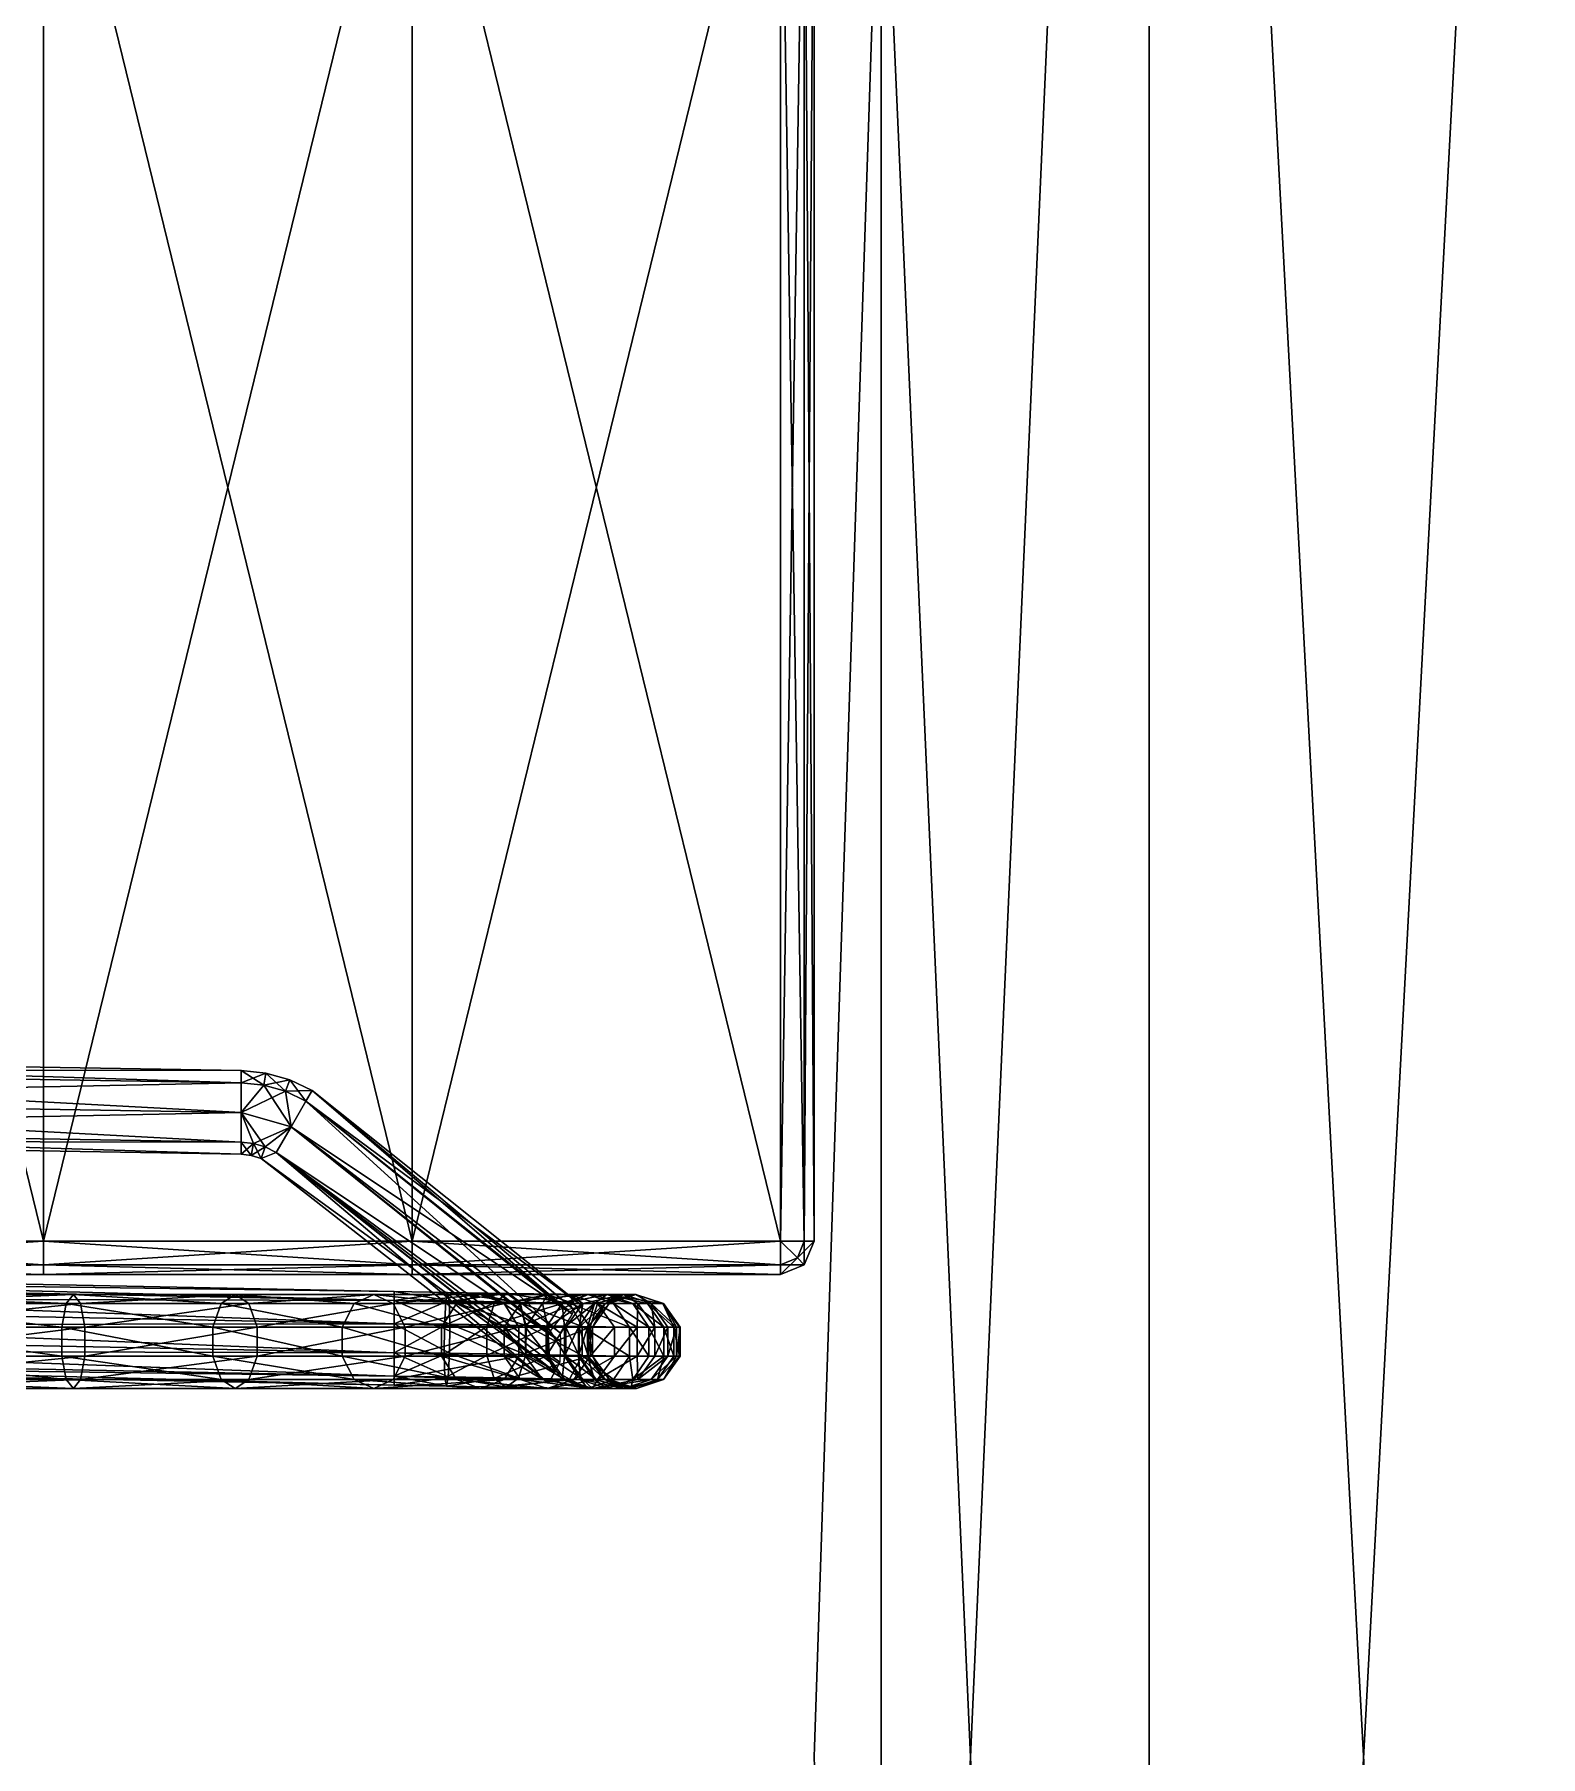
# Model space of a CAD drawing. Extents: x -15.3 to 44, y -4.2 to 20.6.
# Drawn here: x 34.084 to 34.534, y 13.385 to 13.899 of the extents above; entities that cross this region are included whole.
import ezdxf

# ---------------------------------------------------------------- set-up
doc = ezdxf.new("R2010")
doc.units = 0
doc.header["$MEASUREMENT"] = 0
doc.layers.add('rexp_3D-Objekte', color=7, linetype='Continuous')
doc.layers.add('rexp_Grundobjekte', color=7, linetype='Continuous')

msp = doc.modelspace()

# ---------------------------------------------------------------- meshes
at = {"layer": 'rexp_3D-Objekte', "color": 250, "true_color": 0x2b2b2b}
mesh = msp.add_polyface(dxfattribs=at)
corners = [(33.87149, 13.53932, 0.45276), (33.977, 13.53932, 0.46544), (33.977, 13.98932, 0.46544), (33.87149, 13.98932, 0.45276), (34.087, 13.53932, 0.46829), (34.087, 13.98932, 0.46829), (34.197, 13.53932, 0.46711), (34.197, 13.98932, 0.46711), (34.307, 13.53932, 0.45849), (34.307, 13.98932, 0.45849), (33.86442, 13.53932, 0.44983), (33.86649, 13.53432, 0.44983), (33.87149, 13.53225, 0.44983), (33.977, 13.53225, 0.46251), (34.087, 13.53225, 0.46537), (34.197, 13.53225, 0.46418), (34.307, 13.53225, 0.45556), (34.312, 13.53432, 0.45556), (34.31407, 13.53932, 0.45556), (34.31407, 13.98932, 0.45556), (34.312, 13.99432, 0.45556), (34.307, 13.99639, 0.45556), (34.197, 13.99639, 0.46418), (34.087, 13.99639, 0.46537), (33.977, 13.99639, 0.46251), (33.87149, 13.99639, 0.44983), (33.86649, 13.99432, 0.44983), (33.86442, 13.98932, 0.44983), (33.86149, 13.53932, 0.44277), (33.86442, 13.53225, 0.44277), (33.87149, 13.52932, 0.44277), (33.977, 13.52932, 0.45544), (34.087, 13.52932, 0.45829), (34.197, 13.52932, 0.4571), (34.307, 13.52932, 0.44849), (34.31407, 13.53225, 0.44849), (34.317, 13.53932, 0.44849), (34.317, 13.98932, 0.44849), (34.31407, 13.99639, 0.44849), (34.307, 13.99932, 0.44849), (34.197, 13.99932, 0.4571), (34.087, 13.99932, 0.45829), (33.977, 13.99932, 0.45544), (33.87149, 13.99932, 0.44277), (33.86442, 13.99639, 0.44277), (33.86149, 13.98932, 0.44277), (33.857, 13.53932, 0.4061), (33.85993, 13.53225, 0.4061), (33.867, 13.52932, 0.4061), (33.977, 13.52932, 0.4061), (34.087, 13.52932, 0.4061), (34.197, 13.52932, 0.4061), (34.307, 13.52932, 0.4061), (34.31407, 13.53225, 0.4061), (34.317, 13.53932, 0.4061), (34.317, 13.98932, 0.4061), (34.31407, 13.99639, 0.4061), (34.307, 13.99932, 0.4061), (34.197, 13.99932, 0.4061), (34.087, 13.99932, 0.4061), (33.977, 13.99932, 0.4061), (33.867, 13.99932, 0.4061), (33.85993, 13.99639, 0.4061), (33.857, 13.98932, 0.4061), (33.85993, 13.53932, 0.39903), (33.862, 13.53432, 0.39903), (33.867, 13.53225, 0.39903), (33.977, 13.53225, 0.39903), (34.087, 13.53225, 0.39903), (34.197, 13.53225, 0.39903), (34.307, 13.53225, 0.39903), (34.312, 13.53432, 0.39903), (34.31407, 13.53932, 0.39903), (34.31407, 13.98932, 0.39903), (34.312, 13.99432, 0.39903), (34.307, 13.99639, 0.39903), (34.197, 13.99639, 0.39903), (34.087, 13.99639, 0.39903), (33.977, 13.99639, 0.39903), (33.867, 13.99639, 0.39903), (33.862, 13.99432, 0.39903), (33.85993, 13.98932, 0.39903), (33.867, 13.53932, 0.3961), (33.977, 13.53932, 0.3961), (34.087, 13.53932, 0.3961), (34.197, 13.53932, 0.3961), (34.307, 13.53932, 0.3961), (34.307, 13.98932, 0.3961), (34.197, 13.98932, 0.3961), (34.087, 13.98932, 0.3961), (33.977, 13.98932, 0.3961), (33.867, 13.98932, 0.3961)]
mesh.append_faces([[corners[k] for k in face] for face in [(30, 49, 31, 30), (31, 50, 32, 31), (32, 51, 33, 32), (39, 58, 40, 39), (40, 59, 41, 40), (41, 60, 42, 41), (48, 67, 49, 48), (49, 68, 50, 49), (50, 69, 51, 50), (57, 76, 58, 57), (58, 77, 59, 58), (59, 78, 60, 59), (66, 83, 67, 66), (67, 84, 68, 67), (68, 85, 69, 68), (75, 88, 76, 75), (76, 89, 77, 76), (77, 90, 78, 77)]], dxfattribs={"vtx0": -1, "vtx1": -1, "vtx3": -1, "color": 250})
mesh.append_faces([[corners[k] for k in face] for face in [(4, 7, 5, 4), (31, 49, 50, 31), (32, 50, 51, 32), (33, 51, 52, 33), (40, 58, 59, 40), (41, 59, 60, 41), (42, 60, 61, 42), (49, 67, 68, 49), (50, 68, 69, 50), (51, 69, 70, 51), (58, 76, 77, 58), (59, 77, 78, 59), (60, 78, 79, 60), (67, 83, 84, 67), (68, 84, 85, 68), (69, 85, 86, 69), (76, 88, 89, 76), (77, 89, 90, 77), (78, 90, 91, 78), (88, 86, 85, 88), (89, 85, 84, 89), (90, 84, 83, 90)]], dxfattribs={"vtx0": -1, "vtx2": -1, "vtx3": -1, "color": 250})
mesh.append_faces([[corners[k] for k in face] for face in [(0, 2, 3, 0), (1, 5, 2, 1), (6, 9, 7, 6), (0, 13, 1, 0), (1, 14, 4, 1), (4, 15, 6, 4), (8, 19, 9, 8), (7, 23, 5, 7), (5, 24, 2, 5), (2, 25, 3, 2), (3, 10, 0, 3), (10, 29, 11, 10), (11, 30, 12, 11), (12, 31, 13, 12), (13, 32, 14, 13), (14, 33, 15, 14), (15, 34, 16, 15), (16, 35, 17, 16), (17, 36, 18, 17), (18, 37, 19, 18), (19, 38, 20, 19), (20, 39, 21, 20), (21, 40, 22, 21), (22, 41, 23, 22), (23, 42, 24, 23), (24, 43, 25, 24), (25, 44, 26, 25), (26, 45, 27, 26), (27, 28, 10, 27), (28, 47, 29, 28), (29, 48, 30, 29), (33, 52, 34, 33), (34, 53, 35, 34), (35, 54, 36, 35), (36, 55, 37, 36), (37, 56, 38, 37), (38, 57, 39, 38), (42, 61, 43, 42), (43, 62, 44, 43), (44, 63, 45, 44), (45, 46, 28, 45), (46, 65, 47, 46), (47, 66, 48, 47), (51, 70, 52, 51), (52, 71, 53, 52), (53, 72, 54, 53), (54, 73, 55, 54), (55, 74, 56, 55), (56, 75, 57, 56), (60, 79, 61, 60), (61, 80, 62, 61), (62, 81, 63, 62), (63, 64, 46, 63), (69, 86, 70, 69), (72, 87, 73, 72), (78, 91, 79, 78), (81, 82, 64, 81), (91, 83, 82, 91)]], dxfattribs={"vtx0": -1, "vtx3": -1, "color": 250})
mesh.append_faces([[corners[k] for k in face] for face in [(1, 4, 5, 1), (89, 88, 85, 89), (90, 89, 84, 90), (91, 90, 83, 91)]], dxfattribs={"vtx1": -1, "vtx2": -1, "vtx3": -1, "color": 250})
mesh.append_faces([[corners[k] for k in face] for face in [(0, 1, 2, 0), (4, 6, 7, 4), (6, 8, 9, 6), (0, 12, 13, 0), (1, 13, 14, 1), (4, 14, 15, 4), (8, 18, 19, 8), (7, 22, 23, 7), (5, 23, 24, 5), (2, 24, 25, 2), (3, 27, 10, 3), (10, 28, 29, 10), (11, 29, 30, 11), (12, 30, 31, 12), (13, 31, 32, 13), (14, 32, 33, 14), (15, 33, 34, 15), (16, 34, 35, 16), (17, 35, 36, 17), (18, 36, 37, 18), (19, 37, 38, 19), (20, 38, 39, 20), (21, 39, 40, 21), (22, 40, 41, 22), (23, 41, 42, 23), (24, 42, 43, 24), (25, 43, 44, 25), (26, 44, 45, 26), (27, 45, 28, 27), (28, 46, 47, 28), (29, 47, 48, 29), (30, 48, 49, 30), (34, 52, 53, 34), (35, 53, 54, 35), (36, 54, 55, 36), (37, 55, 56, 37), (38, 56, 57, 38), (39, 57, 58, 39), (43, 61, 62, 43), (44, 62, 63, 44), (45, 63, 46, 45), (46, 64, 65, 46), (47, 65, 66, 47), (48, 66, 67, 48), (52, 70, 71, 52), (53, 71, 72, 53), (54, 72, 73, 54), (55, 73, 74, 55), (56, 74, 75, 56), (57, 75, 76, 57), (61, 79, 80, 61), (62, 80, 81, 62), (63, 81, 64, 63), (66, 82, 83, 66), (72, 86, 87, 72), (75, 87, 88, 75), (81, 91, 82, 81), (88, 87, 86, 88)]], dxfattribs={"vtx2": -1, "vtx3": -1, "color": 250})
mesh.append_faces([[corners[k] for k in face] for face in [(0, 10, 11, 0), (0, 11, 12, 0), (6, 15, 16, 6), (6, 16, 8, 6), (8, 16, 17, 8), (8, 17, 18, 8), (9, 19, 20, 9), (9, 20, 21, 9), (9, 21, 22, 9), (9, 22, 7, 9), (3, 25, 26, 3), (3, 26, 27, 3), (64, 82, 65, 64), (65, 82, 66, 65), (70, 86, 71, 70), (71, 86, 72, 71), (73, 87, 74, 73), (74, 87, 75, 74), (79, 91, 80, 79), (80, 91, 81, 80)]], dxfattribs={"vtx3": -1, "color": 250})
at = {"layer": 'rexp_3D-Objekte', "color": 254, "true_color": 0xe6e6e6}
mesh = msp.add_polyface(dxfattribs=at)
corners = [(33.89053, 13.59759, 0.38331), (33.88913, 13.59421, 0.37447), (33.87516, 13.60396, 0.37447), (33.88913, 13.59421, 0.39215), (33.87774, 13.60654, 0.38331), (33.90577, 13.58172, 0.37082), (33.90577, 13.57287, 0.37447), (33.88237, 13.57788, 0.37447), (33.88575, 13.58604, 0.37082), (34.14597, 13.57771, 0.37082), (33.90577, 13.59055, 0.37447), (34.14597, 13.58655, 0.37447), (33.90577, 13.59421, 0.38331), (34.14597, 13.59021, 0.38331), (33.90577, 13.59055, 0.39215), (34.14597, 13.58655, 0.39215), (33.90577, 13.58172, 0.39581), (33.88575, 13.58604, 0.39581), (34.14597, 13.57771, 0.39581), (33.90577, 13.56921, 0.38331), (33.88096, 13.5745, 0.38331), (33.90577, 13.57287, 0.39215), (33.88237, 13.57788, 0.39215), (34.14597, 13.56887, 0.39215), (34.14597, 13.56887, 0.37447), (34.14597, 13.56521, 0.38331), (33.78243, 13.52272, 0.02663), (33.78243, 13.51407, 0.02663), (34.19165, 13.51459, 0.02663), (33.78243, 13.52972, 0.00508), (33.78243, 13.53239, 0.01331), (34.19165, 13.5216, 0.00508), (33.78243, 13.52972, 0.02154), (34.19165, 13.52427, 0.01331), (34.19165, 13.5216, 0.02154), (34.02985, 13.498, 0.62508), (34.02985, 13.505, 0.62), (34.09378, 13.498, 0.61855), (34.02985, 13.51365, 0.62), (34.09246, 13.505, 0.61364), (34.02985, 13.52065, 0.62508), (34.09246, 13.51365, 0.61364), (34.02985, 13.52332, 0.63331), (34.09378, 13.52065, 0.61855), (34.02985, 13.52065, 0.64154), (34.09591, 13.52332, 0.6265), (34.02985, 13.51365, 0.64663), (34.09803, 13.52065, 0.63445), (34.02985, 13.49532, 0.63331), (34.09591, 13.49532, 0.6265)]
mesh.append_faces([[corners[k] for k in face] for face in [(26, 27, 28, 26)]], dxfattribs={"vtx0": -1, "vtx1": -1, "vtx3": -1, "color": 254})
mesh.append_faces([[corners[k] for k in face] for face in [(29, 30, 31, 29), (30, 32, 33, 30), (32, 26, 34, 32), (36, 38, 39, 36)]], dxfattribs={"vtx1": -1, "vtx3": -1, "color": 254})
mesh.append_faces([[corners[k] for k in face] for face in [(6, 5, 9, 6), (5, 10, 11, 5), (10, 12, 13, 10), (12, 14, 15, 12), (14, 16, 18, 14), (6, 19, 20, 6), (20, 7, 6, 20), (19, 21, 22, 19), (22, 20, 19, 22), (16, 21, 23, 16), (19, 6, 24, 19), (21, 19, 25, 21)]], dxfattribs={"vtx2": -1, "vtx3": -1, "color": 254})
mesh.append_faces([[corners[k] for k in face] for face in [(0, 1, 2, 0), (3, 0, 4, 3), (5, 6, 7, 5), (7, 8, 5, 7), (10, 5, 8, 10), (8, 1, 10, 8), (12, 10, 1, 12), (1, 0, 12, 1), (14, 12, 0, 14), (0, 3, 14, 0), (16, 14, 3, 16), (3, 17, 16, 3), (21, 16, 17, 21), (17, 22, 21, 17), (35, 36, 37, 35), (38, 40, 41, 38), (40, 42, 43, 40), (42, 44, 45, 42), (44, 46, 47, 44), (48, 35, 49, 48)]], dxfattribs={"vtx3": -1, "color": 254})
mesh = msp.add_polyface(dxfattribs=at)
corners = [(34.14597, 13.57771, 0.37082), (34.14597, 13.56887, 0.37447), (33.90577, 13.57287, 0.37447), (34.14597, 13.58655, 0.37447), (33.90577, 13.58172, 0.37082), (34.14597, 13.59021, 0.38331), (33.90577, 13.59055, 0.37447), (34.14597, 13.58655, 0.39215), (33.90577, 13.59421, 0.38331), (34.14597, 13.57771, 0.39581), (33.90577, 13.59055, 0.39215), (34.14597, 13.56887, 0.39215), (33.90577, 13.58172, 0.39581), (34.14597, 13.56521, 0.38331), (33.90577, 13.56921, 0.38331), (33.90577, 13.57287, 0.39215), (34.19165, 13.5216, 0.00508), (34.19165, 13.51459, 0), (33.78243, 13.52972, 0.00508), (34.19165, 13.50594, 0), (33.78243, 13.52272, 0), (34.19165, 13.49895, 0.00508), (33.78243, 13.51407, 0), (34.19165, 13.49627, 0.01331), (33.78243, 13.50707, 0.00508), (34.19165, 13.49895, 0.02154), (33.78243, 13.50439, 0.01331), (34.19165, 13.50594, 0.02663), (33.78243, 13.50707, 0.02154), (34.19165, 13.51459, 0.02663), (33.78243, 13.51407, 0.02663), (34.19165, 13.52427, 0.01331), (33.78243, 13.53239, 0.01331), (34.19165, 13.5216, 0.02154), (33.78243, 13.52972, 0.02154), (33.78243, 13.52272, 0.02663), (34.09378, 13.498, 0.61855), (34.09246, 13.505, 0.61364), (34.14003, 13.498, 0.59939), (34.02985, 13.505, 0.62), (34.09246, 13.51365, 0.61364), (34.13749, 13.505, 0.59499), (34.02985, 13.51365, 0.62), (34.09378, 13.52065, 0.61855), (34.13749, 13.51365, 0.59499), (34.02985, 13.52065, 0.62508), (34.09591, 13.52332, 0.6265), (34.14003, 13.52065, 0.59939), (34.02985, 13.52332, 0.63331), (34.09803, 13.52065, 0.63445), (34.14415, 13.52332, 0.60652), (34.02985, 13.52065, 0.64154), (34.09935, 13.51365, 0.63936), (34.02985, 13.51365, 0.64663), (34.02985, 13.505, 0.64663), (34.09935, 13.505, 0.63936), (34.09591, 13.49532, 0.6265), (34.14415, 13.49532, 0.60652), (34.09803, 13.498, 0.63445), (34.14826, 13.498, 0.61364), (34.02985, 13.498, 0.64154), (34.02985, 13.498, 0.62508), (34.02985, 13.49532, 0.63331)]
mesh.append_faces([[corners[k] for k in face] for face in [(16, 17, 18, 16), (17, 19, 20, 17), (19, 21, 22, 19), (21, 23, 24, 21), (23, 25, 26, 23), (25, 27, 28, 25), (27, 29, 30, 27), (31, 16, 32, 31), (33, 31, 34, 33), (29, 33, 35, 29), (36, 37, 38, 36), (37, 40, 41, 37), (40, 37, 42, 40), (40, 43, 44, 40), (43, 46, 47, 43), (46, 49, 50, 46), (53, 54, 52, 53), (55, 52, 54, 55), (56, 36, 57, 56), (58, 56, 59, 58)]], dxfattribs={"vtx1": -1, "vtx3": -1, "color": 254})
mesh.append_faces([[corners[k] for k in face] for face in [(0, 1, 2, 0), (3, 0, 4, 3), (5, 3, 6, 5), (7, 5, 8, 7), (9, 7, 10, 9), (11, 9, 12, 11), (1, 13, 14, 1), (13, 11, 15, 13)]], dxfattribs={"vtx2": -1, "vtx3": -1, "color": 254})
mesh.append_faces([[corners[k] for k in face] for face in [(37, 36, 39, 37), (43, 40, 45, 43), (46, 43, 48, 46), (49, 46, 51, 49), (52, 49, 53, 52), (54, 60, 55, 54), (58, 55, 60, 58), (36, 56, 61, 36), (60, 62, 58, 60), (56, 58, 62, 56)]], dxfattribs={"vtx3": -1, "color": 254})
mesh = msp.add_polyface(dxfattribs=at)
corners = [(34.15318, 13.56743, 0.37447), (34.1609, 13.57344, 0.37082), (34.15648, 13.56579, 0.37447), (34.16533, 13.5811, 0.37447), (34.15922, 13.58404, 0.37447), (34.16047, 13.58748, 0.38331), (34.16716, 13.58426, 0.38331), (34.15922, 13.58404, 0.39215), (34.16533, 13.5811, 0.39215), (34.1609, 13.57344, 0.39581), (34.15648, 13.56579, 0.39215), (34.15318, 13.56743, 0.39215), (34.15193, 13.56399, 0.38331), (34.14964, 13.56846, 0.37447), (34.14597, 13.57771, 0.37082), (34.15271, 13.58587, 0.37447), (34.15335, 13.58948, 0.38331), (34.15271, 13.58587, 0.39215), (34.14597, 13.57771, 0.39581), (34.149, 13.56486, 0.38331), (34.14964, 13.56846, 0.39215), (34.14597, 13.56887, 0.37447), (34.14597, 13.58655, 0.37447), (34.14597, 13.59021, 0.38331), (34.14597, 13.58655, 0.39215), (34.14597, 13.56887, 0.39215), (34.14597, 13.56521, 0.38331)]
mesh.append_faces([[corners[k] for k in face] for face in [(4, 5, 3, 4), (6, 3, 5, 6)]], dxfattribs={"vtx1": -1, "vtx3": -1, "color": 254})
mesh.append_faces([[corners[k] for k in face] for face in [(0, 1, 2, 0), (3, 1, 4, 3), (5, 7, 6, 5), (8, 6, 7, 8), (7, 9, 8, 7), (10, 9, 11, 10), (2, 12, 0, 2), (11, 12, 10, 11), (13, 14, 0, 13), (1, 0, 14, 1), (14, 15, 1, 14), (4, 1, 15, 4), (15, 16, 4, 15), (5, 4, 16, 5), (16, 17, 5, 16), (7, 5, 17, 7), (17, 18, 7, 17), (9, 7, 18, 9), (19, 13, 12, 19), (0, 12, 13, 0), (18, 20, 9, 18), (11, 9, 20, 11), (20, 19, 11, 20), (12, 11, 19, 12), (21, 14, 13, 21), (15, 14, 22, 15), (22, 23, 15, 22), (16, 15, 23, 16), (23, 24, 16, 23), (17, 16, 24, 17), (24, 18, 17, 24), (20, 18, 25, 20), (26, 21, 19, 26), (13, 19, 21, 13), (25, 26, 20, 25), (19, 20, 26, 19)]], dxfattribs={"vtx3": -1, "color": 254})
mesh = msp.add_polyface(dxfattribs=at)
corners = [(34.23951, 13.50005, 0.37447), (34.15648, 13.56579, 0.37447), (34.24107, 13.50315, 0.37304), (34.16533, 13.5811, 0.37447), (34.16716, 13.58426, 0.38331), (34.24482, 13.51751, 0.37447), (34.16533, 13.5811, 0.39215), (34.24781, 13.51997, 0.38331), (34.1609, 13.57344, 0.39581), (34.24305, 13.5186, 0.39215), (34.23809, 13.50325, 0.39298), (34.23769, 13.51171, 0.39574), (34.15648, 13.56579, 0.39215), (34.23965, 13.5003, 0.39227), (34.23768, 13.49688, 0.38331), (34.15193, 13.56399, 0.38331), (34.20807, 13.52143, 0.00829), (34.2083, 13.51451, 0.0031), (34.19165, 13.5216, 0.00508), (34.19165, 13.51459, 0), (34.20821, 13.50586, 0.00296), (34.19165, 13.51459, 0.02663), (34.19165, 13.50594, 0.02663), (34.20667, 13.51408, 0.02968), (34.20759, 13.52397, 0.01655), (34.19165, 13.52427, 0.01331), (34.20706, 13.52116, 0.02472), (34.19165, 13.5216, 0.02154), (34.23104, 13.5141, 0.01422), (34.20658, 13.50544, 0.02953), (34.21936, 13.51385, 0.03815), (34.22885, 13.52106, 0.01888), (34.22163, 13.5209, 0.03367), (34.22525, 13.52365, 0.02631), (34.20581, 13.51365, 0.52666), (34.21022, 13.52065, 0.5292), (34.22447, 13.51365, 0.48163), (34.21735, 13.52332, 0.53331), (34.22938, 13.52065, 0.48295), (34.20581, 13.505, 0.52666), (34.17615, 13.51365, 0.56532), (34.17974, 13.52065, 0.56892), (34.18557, 13.52332, 0.57473), (34.19138, 13.52065, 0.58055), (34.22448, 13.52065, 0.53743), (34.19498, 13.51365, 0.58415), (34.22888, 13.51365, 0.53997), (34.19498, 13.505, 0.58415)]
mesh.append_faces([[corners[k] for k in face] for face in [(34, 35, 36, 34), (35, 37, 38, 35), (34, 39, 40, 34), (40, 41, 34, 40), (35, 34, 41, 35), (41, 42, 35, 41), (37, 35, 42, 37), (42, 43, 37, 42), (44, 37, 43, 44), (43, 45, 44, 43), (46, 44, 45, 46), (45, 47, 46, 45)]], dxfattribs={"vtx1": -1, "vtx3": -1, "color": 254})
mesh.append_faces([[corners[k] for k in face] for face in [(0, 1, 2, 0), (3, 4, 5, 3), (4, 6, 7, 4), (6, 8, 9, 6), (10, 11, 12, 10), (10, 12, 13, 10), (0, 14, 1, 0), (14, 13, 15, 14), (16, 17, 18, 16), (19, 18, 17, 19), (17, 20, 19, 17), (21, 22, 23, 21), (24, 16, 25, 24), (18, 25, 16, 18), (23, 26, 21, 23), (27, 21, 26, 27), (26, 24, 27, 26), (25, 27, 24, 25), (17, 16, 28, 17), (23, 29, 30, 23), (16, 24, 31, 16), (30, 32, 23, 30), (26, 23, 32, 26), (32, 33, 26, 32), (24, 26, 33, 24)]], dxfattribs={"vtx3": -1, "color": 254})
mesh = msp.add_polyface(dxfattribs=at)
corners = [(34.24107, 13.50315, 0.37304), (34.15648, 13.56579, 0.37447), (34.24133, 13.50929, 0.37082), (34.1609, 13.57344, 0.37082), (34.2412, 13.5119, 0.37171), (34.24482, 13.51751, 0.37447), (34.16533, 13.5811, 0.37447), (34.24533, 13.5189, 0.37796), (34.16716, 13.58426, 0.38331), (34.24781, 13.51997, 0.38331), (34.24343, 13.5189, 0.39105), (34.16533, 13.5811, 0.39215), (34.24305, 13.5186, 0.39215), (34.23769, 13.51171, 0.39574), (34.1609, 13.57344, 0.39581), (34.22885, 13.52106, 0.01888), (34.23104, 13.5141, 0.01422), (34.20807, 13.52143, 0.00829), (34.23099, 13.50545, 0.01411), (34.2083, 13.51451, 0.0031), (34.22525, 13.52365, 0.02631), (34.20759, 13.52397, 0.01655), (34.24398, 13.52078, 0.03661), (34.24778, 13.5138, 0.03319), (34.24778, 13.50515, 0.03313), (34.21936, 13.51385, 0.03815), (34.21931, 13.5052, 0.03804), (34.23702, 13.51365, 0.06406), (34.24945, 13.52332, 0.05929), (34.24176, 13.52065, 0.06224), (34.22163, 13.5209, 0.03367), (34.2425, 13.51365, 0.10079), (34.2515, 13.52065, 0.13623), (34.23754, 13.51365, 0.39679), (34.24797, 13.52065, 0.35967), (34.24291, 13.51365, 0.36004), (34.22447, 13.51365, 0.48163), (34.22938, 13.52065, 0.48295), (34.23083, 13.51365, 0.43332), (34.23591, 13.52065, 0.43332), (34.23732, 13.52332, 0.48508), (34.24414, 13.52332, 0.43332), (34.24527, 13.52065, 0.48721), (34.21022, 13.52065, 0.5292), (34.21735, 13.52332, 0.53331), (34.22448, 13.52065, 0.53743), (34.22888, 13.51365, 0.53997), (34.25019, 13.51365, 0.48852)]
mesh.append_faces([[corners[k] for k in face] for face in [(5, 4, 6, 5), (16, 18, 19, 16), (23, 24, 16, 23), (36, 37, 38, 36), (39, 38, 37, 39), (37, 36, 43, 37), (40, 37, 44, 40), (44, 45, 40, 44), (42, 40, 45, 42), (45, 46, 42, 45), (47, 42, 46, 47)]], dxfattribs={"vtx1": -1, "vtx3": -1, "color": 254})
mesh.append_faces([[corners[k] for k in face] for face in [(0, 1, 2, 0), (2, 3, 4, 2), (7, 5, 8, 7), (7, 8, 9, 7), (10, 9, 11, 10), (10, 11, 12, 10), (13, 12, 14, 13), (15, 16, 17, 15), (20, 15, 21, 20), (22, 23, 15, 22), (16, 15, 23, 16), (25, 26, 27, 25), (28, 22, 20, 28), (15, 20, 22, 15), (27, 29, 25, 27), (30, 25, 29, 30), (29, 28, 30, 29), (20, 30, 28, 20), (31, 29, 27, 31), (29, 31, 32, 29), (33, 34, 35, 33), (38, 39, 33, 38), (34, 33, 39, 34), (37, 40, 39, 37), (41, 39, 40, 41), (40, 42, 41, 40), (39, 41, 34, 39)]], dxfattribs={"vtx3": -1, "color": 254})
mesh = msp.add_polyface(dxfattribs=at)
corners = [(34.1609, 13.57344, 0.37082), (34.24133, 13.50929, 0.37082), (34.15648, 13.56579, 0.37447), (34.16533, 13.5811, 0.37447), (34.2412, 13.5119, 0.37171), (34.1609, 13.57344, 0.39581), (34.15648, 13.56579, 0.39215), (34.23769, 13.51171, 0.39574), (34.15193, 13.56399, 0.38331), (34.23768, 13.49688, 0.38331), (34.23965, 13.5003, 0.39227), (34.14003, 13.498, 0.59939), (34.13749, 13.505, 0.59499), (34.17974, 13.498, 0.56892), (34.17615, 13.505, 0.56532), (34.13749, 13.51365, 0.59499), (34.17615, 13.51365, 0.56532), (34.14003, 13.52065, 0.59939), (34.17974, 13.52065, 0.56892), (34.14415, 13.52332, 0.60652), (34.18557, 13.52332, 0.57473), (34.14826, 13.52065, 0.61364), (34.19138, 13.52065, 0.58055), (34.1508, 13.51365, 0.61805), (34.19498, 13.51365, 0.58415), (34.1508, 13.505, 0.61805), (34.14415, 13.49532, 0.60652), (34.18557, 13.49532, 0.57473), (34.14826, 13.498, 0.61364), (34.19498, 13.505, 0.58415), (34.19138, 13.498, 0.58055), (34.09246, 13.505, 0.61364), (34.09246, 13.51365, 0.61364), (34.09378, 13.52065, 0.61855), (34.09591, 13.52332, 0.6265), (34.09803, 13.52065, 0.63445), (34.09935, 13.51365, 0.63936), (34.09935, 13.505, 0.63936), (34.09378, 13.498, 0.61855), (34.09803, 13.498, 0.63445), (34.09591, 13.49532, 0.6265)]
mesh.append_faces([[corners[k] for k in face] for face in [(0, 3, 4, 0), (11, 12, 13, 11), (14, 13, 12, 14), (12, 15, 14, 12), (16, 14, 15, 16), (15, 17, 16, 15), (18, 16, 17, 18), (17, 19, 18, 17), (20, 18, 19, 20), (19, 21, 20, 19), (22, 20, 21, 22), (21, 23, 22, 21), (24, 22, 23, 24), (23, 25, 24, 23), (26, 11, 27, 26), (13, 27, 11, 13), (25, 28, 29, 25), (30, 29, 28, 30), (28, 26, 30, 28), (27, 30, 26, 27), (12, 11, 31, 12), (15, 12, 32, 15), (17, 15, 33, 17), (19, 17, 34, 19), (21, 19, 35, 21), (35, 36, 21, 35), (23, 21, 36, 23), (36, 37, 23, 36), (25, 23, 37, 25), (11, 26, 38, 11), (37, 39, 25, 37), (28, 25, 39, 28), (26, 28, 40, 26)]], dxfattribs={"vtx1": -1, "vtx3": -1, "color": 254})
mesh.append_faces([[corners[k] for k in face] for face in [(0, 1, 2, 0), (5, 6, 7, 5), (8, 2, 9, 8), (6, 8, 10, 6)]], dxfattribs={"vtx3": -1, "color": 254})
mesh = msp.add_polyface(dxfattribs=at)
corners = [(33.76399, 13.52639, 0), (33.76068, 13.51839, 0), (33.74224, 13.53071, 0), (33.76667, 13.53286, 0.00508), (33.74836, 13.53683, 0), (33.75331, 13.54178, 0.00508), (33.7677, 13.53532, 0.01331), (33.7552, 13.54367, 0.01331), (33.76667, 13.53286, 0.02154), (33.75331, 13.54178, 0.02154), (33.76399, 13.52639, 0.02663), (33.74836, 13.53683, 0.02663), (33.76068, 13.51839, 0.02663), (33.758, 13.51193, 0.02154), (33.74224, 13.53071, 0.02663), (33.78243, 13.51407, 0), (33.78243, 13.50707, 0.00508), (33.758, 13.51193, 0.00508), (33.78243, 13.52272, 0), (33.78243, 13.52972, 0.00508), (33.78243, 13.53239, 0.01331), (33.78243, 13.52972, 0.02154), (33.78243, 13.52272, 0.02663), (33.78243, 13.51407, 0.02663), (33.78243, 13.50707, 0.02154), (33.78243, 13.50439, 0.01331), (33.75698, 13.50946, 0.01331), (34.19165, 13.51459, 0), (34.19165, 13.50594, 0), (34.19165, 13.49895, 0.00508), (34.19165, 13.49627, 0.01331), (34.19165, 13.49895, 0.02154), (34.19165, 13.50594, 0.02663)]
mesh.append_faces([[corners[k] for k in face] for face in [(15, 18, 28, 15)]], dxfattribs={"vtx0": -1, "vtx1": -1, "vtx3": -1, "color": 254})
mesh.append_faces([[corners[k] for k in face] for face in [(0, 1, 2, 0), (12, 10, 11, 12), (18, 15, 1, 18), (1, 0, 18, 1), (23, 22, 10, 23), (10, 12, 23, 10)]], dxfattribs={"vtx0": -1, "vtx2": -1, "vtx3": -1, "color": 254})
mesh.append_faces([[corners[k] for k in face] for face in [(18, 19, 27, 18), (16, 15, 29, 16), (25, 16, 30, 25), (24, 25, 31, 24), (23, 24, 32, 23)]], dxfattribs={"vtx1": -1, "vtx3": -1, "color": 254})
mesh.append_faces([[corners[k] for k in face] for face in [(3, 0, 4, 3), (4, 5, 3, 4), (6, 3, 5, 6), (5, 7, 6, 5), (8, 6, 7, 8), (7, 9, 8, 7), (10, 8, 9, 10), (9, 11, 10, 9), (13, 12, 14, 13), (15, 16, 17, 15), (17, 1, 15, 17), (19, 18, 0, 19), (0, 3, 19, 0), (20, 19, 3, 20), (3, 6, 20, 3), (21, 20, 6, 21), (6, 8, 21, 6), (22, 21, 8, 22), (8, 10, 22, 8), (24, 23, 12, 24), (12, 13, 24, 12), (16, 25, 26, 16), (26, 17, 16, 26), (25, 24, 13, 25), (13, 26, 25, 13)]], dxfattribs={"vtx2": -1, "vtx3": -1, "color": 254})
mesh = msp.add_polyface(dxfattribs=at)
corners = [(34.25713, 13.52065, 0.05634), (34.26188, 13.51365, 0.05452), (34.24398, 13.52078, 0.03661), (34.24778, 13.5138, 0.03319), (34.24778, 13.50515, 0.03313), (34.26188, 13.505, 0.05452), (34.2551, 13.52332, 0.09648), (34.26288, 13.52065, 0.09381), (34.24945, 13.52332, 0.05929), (34.24176, 13.52065, 0.06224), (34.24663, 13.51365, 0.1377), (34.2515, 13.52065, 0.13623), (34.2425, 13.51365, 0.10079), (34.24663, 13.505, 0.1377), (34.24941, 13.51365, 0.17473), (34.26382, 13.52332, 0.20893), (34.24941, 13.505, 0.17473), (34.25083, 13.51365, 0.21184), (34.25579, 13.52065, 0.21073), (34.25083, 13.505, 0.21184), (34.25089, 13.51365, 0.24897), (34.24958, 13.505, 0.28608), (34.24958, 13.51365, 0.28608), (34.25089, 13.505, 0.24897), (34.25462, 13.52065, 0.28534), (34.24692, 13.505, 0.32312), (34.24692, 13.51365, 0.32312), (34.24291, 13.51365, 0.36004), (34.24797, 13.52065, 0.35967), (34.26016, 13.52332, 0.32166), (34.24527, 13.52065, 0.48721), (34.25019, 13.51365, 0.48852), (34.25237, 13.52065, 0.43332), (34.25746, 13.51365, 0.43332), (34.25019, 13.505, 0.48852), (34.25746, 13.505, 0.43332), (34.24414, 13.52332, 0.43332), (34.22888, 13.505, 0.53997)]
mesh.append_faces([[corners[k] for k in face] for face in [(10, 13, 14, 10), (14, 16, 17, 14), (17, 19, 20, 17), (21, 22, 23, 21), (20, 23, 22, 20), (25, 26, 21, 25), (22, 21, 26, 22), (26, 25, 27, 26), (31, 34, 33, 31), (35, 33, 34, 35), (34, 31, 37, 34)]], dxfattribs={"vtx1": -1, "vtx3": -1, "color": 254})
mesh.append_faces([[corners[k] for k in face] for face in [(0, 1, 2, 0), (3, 2, 1, 3), (4, 3, 5, 4), (6, 7, 8, 6), (0, 8, 7, 0), (8, 9, 6, 8), (2, 8, 0, 2), (10, 11, 12, 10), (11, 6, 9, 11), (14, 11, 10, 14), (6, 11, 15, 6), (17, 18, 14, 17), (11, 14, 18, 11), (18, 15, 11, 18), (20, 18, 17, 20), (22, 24, 20, 22), (18, 20, 24, 18), (24, 15, 18, 24), (26, 24, 22, 26), (27, 28, 26, 27), (24, 26, 28, 24), (28, 29, 24, 28), (30, 31, 32, 30), (33, 32, 31, 33), (36, 32, 29, 36), (29, 28, 36, 29), (32, 36, 30, 32)]], dxfattribs={"vtx3": -1, "color": 254})
mesh = msp.add_polyface(dxfattribs=at)
corners = [(34.26288, 13.52065, 0.09381), (34.2677, 13.51365, 0.09216), (34.25713, 13.52065, 0.05634), (34.26188, 13.51365, 0.05452), (34.2677, 13.505, 0.09216), (34.26188, 13.505, 0.05452), (34.24778, 13.5138, 0.03319), (34.26725, 13.52065, 0.13147), (34.27213, 13.51365, 0.13), (34.27213, 13.505, 0.13), (34.2551, 13.52332, 0.09648), (34.27185, 13.52065, 0.20714), (34.27517, 13.51365, 0.16797), (34.27517, 13.505, 0.16797), (34.26382, 13.52332, 0.20893), (34.27682, 13.51365, 0.20603), (34.27682, 13.505, 0.20603), (34.27207, 13.52065, 0.24504), (34.27707, 13.51365, 0.24412), (34.27707, 13.505, 0.24412), (34.26834, 13.52065, 0.32076), (34.27593, 13.51365, 0.2822), (34.27593, 13.505, 0.2822), (34.27339, 13.51365, 0.3202), (34.27339, 13.505, 0.3202), (34.26016, 13.52332, 0.32166), (34.25462, 13.52065, 0.28534), (34.26439, 13.52065, 0.35847), (34.26947, 13.51365, 0.35809), (34.26947, 13.505, 0.35809), (34.25237, 13.52065, 0.43332), (34.26415, 13.51365, 0.39581), (34.25746, 13.51365, 0.43332), (34.26415, 13.505, 0.39581), (34.25746, 13.505, 0.43332)]
mesh.append_faces([[corners[k] for k in face] for face in [(1, 4, 3, 1), (8, 9, 1, 8), (12, 13, 8, 12), (15, 16, 12, 15), (18, 19, 15, 18), (21, 22, 18, 21), (23, 24, 21, 23), (28, 29, 23, 28), (31, 33, 28, 31), (32, 34, 31, 32), (33, 31, 34, 33)]], dxfattribs={"vtx1": -1, "vtx3": -1, "color": 254})
mesh.append_faces([[corners[k] for k in face] for face in [(0, 1, 2, 0), (3, 2, 1, 3), (3, 5, 6, 3), (7, 8, 0, 7), (1, 0, 8, 1), (0, 10, 7, 0), (11, 12, 7, 11), (8, 7, 12, 8), (14, 11, 10, 14), (7, 10, 11, 7), (12, 11, 15, 12), (17, 18, 11, 17), (15, 11, 18, 15), (11, 14, 17, 11), (20, 21, 17, 20), (18, 17, 21, 18), (17, 14, 20, 17), (21, 20, 23, 21), (25, 20, 14, 25), (14, 26, 25, 14), (27, 28, 20, 27), (23, 20, 28, 23), (20, 25, 27, 20), (30, 31, 27, 30), (28, 27, 31, 28), (31, 30, 32, 31), (27, 25, 30, 27)]], dxfattribs={"vtx3": -1, "color": 254})
mesh = msp.add_polyface(dxfattribs=at)
corners = [(34.19165, 13.50594, 0), (34.19165, 13.51459, 0), (34.20821, 13.50586, 0.00296), (34.20782, 13.49878, 0.00792), (34.19165, 13.49895, 0.00508), (34.20729, 13.49598, 0.01608), (34.19165, 13.49627, 0.01331), (34.20681, 13.49852, 0.02434), (34.19165, 13.49895, 0.02154), (34.20658, 13.50544, 0.02953), (34.19165, 13.50594, 0.02663), (34.20667, 13.51408, 0.02968), (34.2083, 13.51451, 0.0031), (34.23099, 13.50545, 0.01411), (34.22873, 13.4984, 0.01859), (34.2251, 13.49566, 0.02595), (34.22151, 13.49825, 0.03338), (34.21931, 13.5052, 0.03804), (34.21936, 13.51385, 0.03815), (34.23702, 13.505, 0.06406), (34.21022, 13.498, 0.5292), (34.20581, 13.505, 0.52666), (34.22938, 13.498, 0.48295), (34.22447, 13.505, 0.48163), (34.20581, 13.51365, 0.52666), (34.22447, 13.51365, 0.48163), (34.21735, 13.49532, 0.53331), (34.23732, 13.49532, 0.48508), (34.17974, 13.498, 0.56892), (34.17615, 13.505, 0.56532), (34.17615, 13.51365, 0.56532), (34.22888, 13.505, 0.53997), (34.22888, 13.51365, 0.53997), (34.19498, 13.505, 0.58415), (34.18557, 13.49532, 0.57473), (34.19138, 13.498, 0.58055), (34.22448, 13.498, 0.53743), (34.19498, 13.51365, 0.58415), (34.1508, 13.505, 0.61805)]
mesh.append_faces([[corners[k] for k in face] for face in [(2, 12, 13, 2), (21, 24, 23, 21), (25, 23, 24, 25), (26, 20, 27, 26), (28, 29, 20, 28), (21, 20, 29, 21), (29, 30, 21, 29), (31, 32, 33, 31), (34, 28, 26, 34), (20, 26, 28, 20), (33, 35, 31, 33), (36, 31, 35, 36), (35, 34, 36, 35), (26, 36, 34, 26), (33, 37, 38, 33)]], dxfattribs={"vtx1": -1, "vtx3": -1, "color": 254})
mesh.append_faces([[corners[k] for k in face] for face in [(0, 1, 2, 0), (2, 3, 0, 2), (4, 0, 3, 4), (3, 5, 4, 3), (6, 4, 5, 6), (5, 7, 6, 5), (8, 6, 7, 8), (7, 9, 8, 7), (10, 8, 9, 10), (9, 11, 10, 9), (13, 14, 2, 13), (3, 2, 14, 3), (14, 15, 3, 14), (5, 3, 15, 5), (15, 16, 5, 15), (7, 5, 16, 7), (16, 17, 7, 16), (9, 7, 17, 9), (17, 18, 9, 17), (17, 16, 19, 17), (20, 21, 22, 20), (23, 22, 21, 23)]], dxfattribs={"vtx3": -1, "color": 254})
mesh = msp.add_polyface(dxfattribs=at)
corners = [(34.23099, 13.50545, 0.01411), (34.23104, 13.5141, 0.01422), (34.24778, 13.50515, 0.03313), (34.24395, 13.49813, 0.03645), (34.22873, 13.4984, 0.01859), (34.2251, 13.49566, 0.02595), (34.24945, 13.49532, 0.05929), (34.22151, 13.49825, 0.03338), (34.24176, 13.498, 0.06224), (34.23702, 13.505, 0.06406), (34.24731, 13.498, 0.09914), (34.2425, 13.505, 0.10079), (34.23702, 13.51365, 0.06406), (34.21931, 13.5052, 0.03804), (34.2425, 13.51365, 0.10079), (34.24663, 13.505, 0.1377), (34.24663, 13.51365, 0.1377), (34.24291, 13.505, 0.36004), (34.24291, 13.51365, 0.36004), (34.24692, 13.505, 0.32312), (34.23732, 13.49532, 0.48508), (34.22938, 13.498, 0.48295), (34.25084, 13.49532, 0.3963), (34.23591, 13.498, 0.43332), (34.24262, 13.498, 0.3966), (34.23754, 13.505, 0.39679), (34.24797, 13.498, 0.35967), (34.22447, 13.505, 0.48163), (34.23083, 13.505, 0.43332), (34.23754, 13.51365, 0.39679), (34.22447, 13.51365, 0.48163), (34.23083, 13.51365, 0.43332), (34.22888, 13.51365, 0.53997), (34.22888, 13.505, 0.53997), (34.25019, 13.51365, 0.48852), (34.21022, 13.498, 0.5292), (34.22448, 13.498, 0.53743), (34.25019, 13.505, 0.48852), (34.24527, 13.498, 0.48721), (34.21735, 13.49532, 0.53331)]
mesh.append_faces([[corners[k] for k in face] for face in [(0, 1, 2, 0), (11, 14, 9, 11), (12, 9, 14, 12), (14, 11, 16, 14), (17, 18, 19, 17), (21, 27, 23, 21), (28, 23, 27, 28), (25, 29, 17, 25), (18, 17, 29, 18), (27, 30, 28, 27), (31, 28, 30, 31), (28, 31, 25, 28), (29, 25, 31, 29), (32, 33, 34, 32), (21, 20, 35, 21), (33, 36, 37, 33), (38, 37, 36, 38), (36, 39, 38, 36), (20, 38, 39, 20)]], dxfattribs={"vtx1": -1, "vtx3": -1, "color": 254})
mesh.append_faces([[corners[k] for k in face] for face in [(2, 3, 0, 2), (4, 0, 3, 4), (3, 5, 4, 3), (5, 3, 6, 5), (7, 5, 8, 7), (6, 8, 5, 6), (8, 9, 7, 8), (10, 11, 8, 10), (9, 8, 11, 9), (9, 12, 13, 9), (11, 10, 15, 11), (20, 21, 22, 20), (23, 22, 21, 23), (24, 22, 23, 24), (24, 25, 26, 24), (17, 26, 25, 17), (23, 28, 24, 23), (25, 24, 28, 25)]], dxfattribs={"vtx3": -1, "color": 254})
mesh = msp.add_polyface(dxfattribs=at)
corners = [(34.26188, 13.505, 0.05452), (34.25713, 13.498, 0.05634), (34.24778, 13.50515, 0.03313), (34.24395, 13.49813, 0.03645), (34.24945, 13.49532, 0.05929), (34.2551, 13.49532, 0.09648), (34.24731, 13.498, 0.09914), (34.24176, 13.498, 0.06224), (34.26229, 13.49532, 0.17135), (34.2515, 13.498, 0.13623), (34.24663, 13.505, 0.1377), (34.24663, 13.51365, 0.1377), (34.2425, 13.505, 0.10079), (34.25433, 13.498, 0.17344), (34.24941, 13.505, 0.17473), (34.24941, 13.51365, 0.17473), (34.25579, 13.498, 0.21073), (34.25083, 13.505, 0.21184), (34.25083, 13.51365, 0.21184), (34.25589, 13.498, 0.24804), (34.25089, 13.505, 0.24897), (34.25089, 13.51365, 0.24897), (34.26398, 13.49532, 0.24654), (34.25462, 13.498, 0.28534), (34.24958, 13.505, 0.28608), (34.26016, 13.49532, 0.32166), (34.25198, 13.498, 0.32257), (34.24692, 13.505, 0.32312), (34.25084, 13.49532, 0.3963), (34.24797, 13.498, 0.35967), (34.24291, 13.505, 0.36004), (34.25019, 13.505, 0.48852), (34.24527, 13.498, 0.48721), (34.25746, 13.505, 0.43332), (34.25237, 13.498, 0.43332), (34.23732, 13.49532, 0.48508), (34.26439, 13.498, 0.35847), (34.24262, 13.498, 0.3966)]
mesh.append_faces([[corners[k] for k in face] for face in [(10, 11, 12, 10), (14, 15, 10, 14), (17, 18, 14, 17), (20, 21, 17, 20), (31, 32, 33, 31), (34, 33, 32, 34)]], dxfattribs={"vtx1": -1, "vtx3": -1, "color": 254})
mesh.append_faces([[corners[k] for k in face] for face in [(0, 1, 2, 0), (3, 2, 1, 3), (4, 1, 5, 4), (1, 4, 3, 1), (5, 6, 4, 5), (7, 4, 6, 7), (8, 9, 5, 8), (6, 5, 9, 6), (9, 10, 6, 9), (9, 8, 13, 9), (13, 14, 9, 13), (10, 9, 14, 10), (13, 8, 16, 13), (16, 17, 13, 16), (14, 13, 17, 14), (19, 20, 16, 19), (17, 16, 20, 17), (19, 22, 23, 19), (23, 24, 19, 23), (20, 19, 24, 20), (23, 25, 26, 23), (26, 27, 23, 26), (24, 23, 27, 24), (28, 29, 25, 28), (26, 25, 29, 26), (29, 30, 26, 29), (27, 26, 30, 27), (32, 35, 34, 32), (28, 34, 35, 28), (34, 28, 36, 34), (29, 28, 37, 29)]], dxfattribs={"vtx3": -1, "color": 254})
mesh = msp.add_polyface(dxfattribs=at)
corners = [(34.26188, 13.505, 0.05452), (34.26188, 13.51365, 0.05452), (34.2677, 13.505, 0.09216), (34.26288, 13.498, 0.09381), (34.25713, 13.498, 0.05634), (34.2551, 13.49532, 0.09648), (34.2677, 13.51365, 0.09216), (34.27213, 13.505, 0.13), (34.26229, 13.49532, 0.17135), (34.27213, 13.51365, 0.13), (34.27517, 13.505, 0.16797), (34.27025, 13.498, 0.16926), (34.27517, 13.51365, 0.16797), (34.27682, 13.505, 0.20603), (34.26398, 13.49532, 0.24654), (34.25579, 13.498, 0.21073), (34.27682, 13.51365, 0.20603), (34.27707, 13.505, 0.24412), (34.27207, 13.498, 0.24504), (34.25589, 13.498, 0.24804), (34.27707, 13.51365, 0.24412), (34.27593, 13.505, 0.2822), (34.26016, 13.49532, 0.32166), (34.25462, 13.498, 0.28534), (34.27593, 13.51365, 0.2822), (34.27339, 13.505, 0.3202), (34.26834, 13.498, 0.32076), (34.27339, 13.51365, 0.3202), (34.26947, 13.505, 0.35809), (34.26439, 13.498, 0.35847), (34.25084, 13.49532, 0.3963), (34.26947, 13.51365, 0.35809), (34.26415, 13.505, 0.39581), (34.25746, 13.505, 0.43332), (34.25237, 13.498, 0.43332)]
mesh.append_faces([[corners[k] for k in face] for face in [(0, 1, 2, 0), (2, 6, 7, 2), (7, 9, 10, 7), (10, 12, 13, 10), (13, 16, 17, 13), (17, 20, 21, 17), (21, 24, 25, 21), (25, 27, 28, 25), (28, 31, 32, 28)]], dxfattribs={"vtx1": -1, "vtx3": -1, "color": 254})
mesh.append_faces([[corners[k] for k in face] for face in [(2, 3, 0, 2), (4, 0, 3, 4), (3, 5, 4, 3), (7, 3, 2, 7), (5, 3, 8, 5), (10, 11, 7, 10), (3, 7, 11, 3), (11, 8, 3, 11), (13, 11, 10, 13), (8, 11, 14, 8), (14, 15, 8, 14), (17, 18, 13, 17), (11, 13, 18, 11), (18, 14, 11, 18), (15, 14, 19, 15), (21, 18, 17, 21), (14, 18, 22, 14), (22, 23, 14, 22), (25, 26, 21, 25), (18, 21, 26, 18), (26, 22, 18, 26), (28, 29, 25, 28), (26, 25, 29, 26), (29, 30, 26, 29), (22, 26, 30, 22), (32, 29, 28, 32), (33, 34, 32, 33), (29, 32, 34, 29)]], dxfattribs={"vtx3": -1, "color": 254})
at = {"layer": 'rexp_Grundobjekte', "color": 41, "true_color": 0xe5d8a5}
mesh = msp.add_polyface(dxfattribs=at)
corners = [(35.517, 13.38532, 0.72), (35.497, 13.98532, 0.72), (35.497, 12.78532, 0.72), (35.417, 14.58532, 0.72), (35.417, 12.18532, 0.72), (35.257, 15.18532, 0.72), (35.257, 11.58532, 0.72), (34.577, 15.18532, 0.72), (34.577, 11.58532, 0.72), (34.417, 14.58532, 0.72), (34.417, 12.18532, 0.72), (34.337, 13.98532, 0.72), (34.337, 12.78532, 0.72), (34.317, 13.38532, 0.72), (34.317, 13.38532, 0.66), (34.337, 13.98532, 0.66), (34.337, 12.78532, 0.66), (34.417, 14.58532, 0.66), (34.417, 12.18532, 0.66), (34.577, 15.18532, 0.66), (34.577, 11.58532, 0.66), (35.257, 15.18532, 0.66), (35.257, 11.58532, 0.66), (35.417, 14.58532, 0.66), (35.417, 12.18532, 0.66), (35.497, 13.98532, 0.66), (35.497, 12.78532, 0.66), (35.517, 13.38532, 0.66), (35.257, 11.58532, 0.66), (35.417, 12.18532, 0.66), (35.257, 11.58532, 0.72), (35.417, 12.18532, 0.72), (35.417, 12.18532, 0.66), (35.497, 12.78533, 0.66), (35.417, 12.18532, 0.72), (35.497, 12.78533, 0.72), (35.497, 12.78532, 0.66), (35.517, 13.38532, 0.66), (35.497, 12.78532, 0.72), (35.517, 13.38532, 0.72), (35.517, 13.38532, 0.66), (35.497, 13.98532, 0.66), (35.517, 13.38532, 0.72), (35.497, 13.98532, 0.72), (35.497, 13.98532, 0.66), (35.417, 14.58533, 0.66), (35.497, 13.98532, 0.72), (35.417, 14.58533, 0.72), (35.417, 14.58532, 0.66), (35.257, 15.18533, 0.66), (35.417, 14.58532, 0.72), (35.257, 15.18533, 0.72), (35.257, 15.18532, 0.66), (34.577, 15.18532, 0.66), (35.257, 15.18532, 0.72), (34.577, 15.18532, 0.72), (34.577, 15.18532, 0.66), (34.417, 14.58532, 0.66), (34.577, 15.18532, 0.72), (34.417, 14.58532, 0.72), (34.417, 14.58532, 0.66), (34.337, 13.98532, 0.66), (34.417, 14.58532, 0.72), (34.337, 13.98532, 0.72), (34.337, 13.98532, 0.66), (34.317, 13.38533, 0.66), (34.337, 13.98532, 0.72), (34.317, 13.38533, 0.72), (34.317, 13.38532, 0.66), (34.337, 12.78533, 0.66), (34.317, 13.38532, 0.72), (34.337, 12.78533, 0.72), (34.337, 12.78532, 0.66), (34.417, 12.18532, 0.66), (34.337, 12.78532, 0.72), (34.417, 12.18532, 0.72), (34.417, 12.18532, 0.66), (34.577, 11.58532, 0.66), (34.417, 12.18532, 0.72), (34.577, 11.58532, 0.72), (34.577, 11.58532, 0.66), (35.257, 11.58532, 0.66), (34.577, 11.58532, 0.72), (35.257, 11.58532, 0.72)]
mesh.append_faces([[corners[k] for k in face] for face in [(2, 3, 4, 2), (4, 5, 6, 4), (6, 7, 8, 6), (8, 9, 10, 8), (10, 11, 12, 10), (16, 17, 18, 16), (18, 19, 20, 18), (20, 21, 22, 20), (22, 23, 24, 22), (24, 25, 26, 24)]], dxfattribs={"vtx0": -1, "vtx1": -1, "vtx3": -1, "color": 41})
mesh.append_faces([[corners[k] for k in face] for face in [(1, 3, 2, 1), (3, 5, 4, 3), (5, 7, 6, 5), (7, 9, 8, 7), (9, 11, 10, 9), (15, 17, 16, 15), (17, 19, 18, 17), (19, 21, 20, 19), (21, 23, 22, 21), (23, 25, 24, 23)]], dxfattribs={"vtx1": -1, "vtx2": -1, "vtx3": -1, "color": 41})
mesh.append_faces([[corners[k] for k in face] for face in [(0, 1, 2, 0), (14, 15, 16, 14), (28, 29, 30, 28), (32, 33, 34, 32), (36, 37, 38, 36), (40, 41, 42, 40), (44, 45, 46, 44), (48, 49, 50, 48), (52, 53, 54, 52), (56, 57, 58, 56), (60, 61, 62, 60), (64, 65, 66, 64), (68, 69, 70, 68), (72, 73, 74, 72), (76, 77, 78, 76), (80, 81, 82, 80)]], dxfattribs={"vtx1": -1, "vtx3": -1, "color": 41})
mesh.append_faces([[corners[k] for k in face] for face in [(11, 13, 12, 11), (25, 27, 26, 25), (29, 31, 30, 29), (33, 35, 34, 33), (37, 39, 38, 37), (41, 43, 42, 41), (45, 47, 46, 45), (49, 51, 50, 49), (53, 55, 54, 53), (57, 59, 58, 57), (61, 63, 62, 61), (65, 67, 66, 65), (69, 71, 70, 69), (73, 75, 74, 73), (77, 79, 78, 77), (81, 83, 82, 81)]], dxfattribs={"vtx2": -1, "vtx3": -1, "color": 41})

doc.saveas('drawing.dxf')
